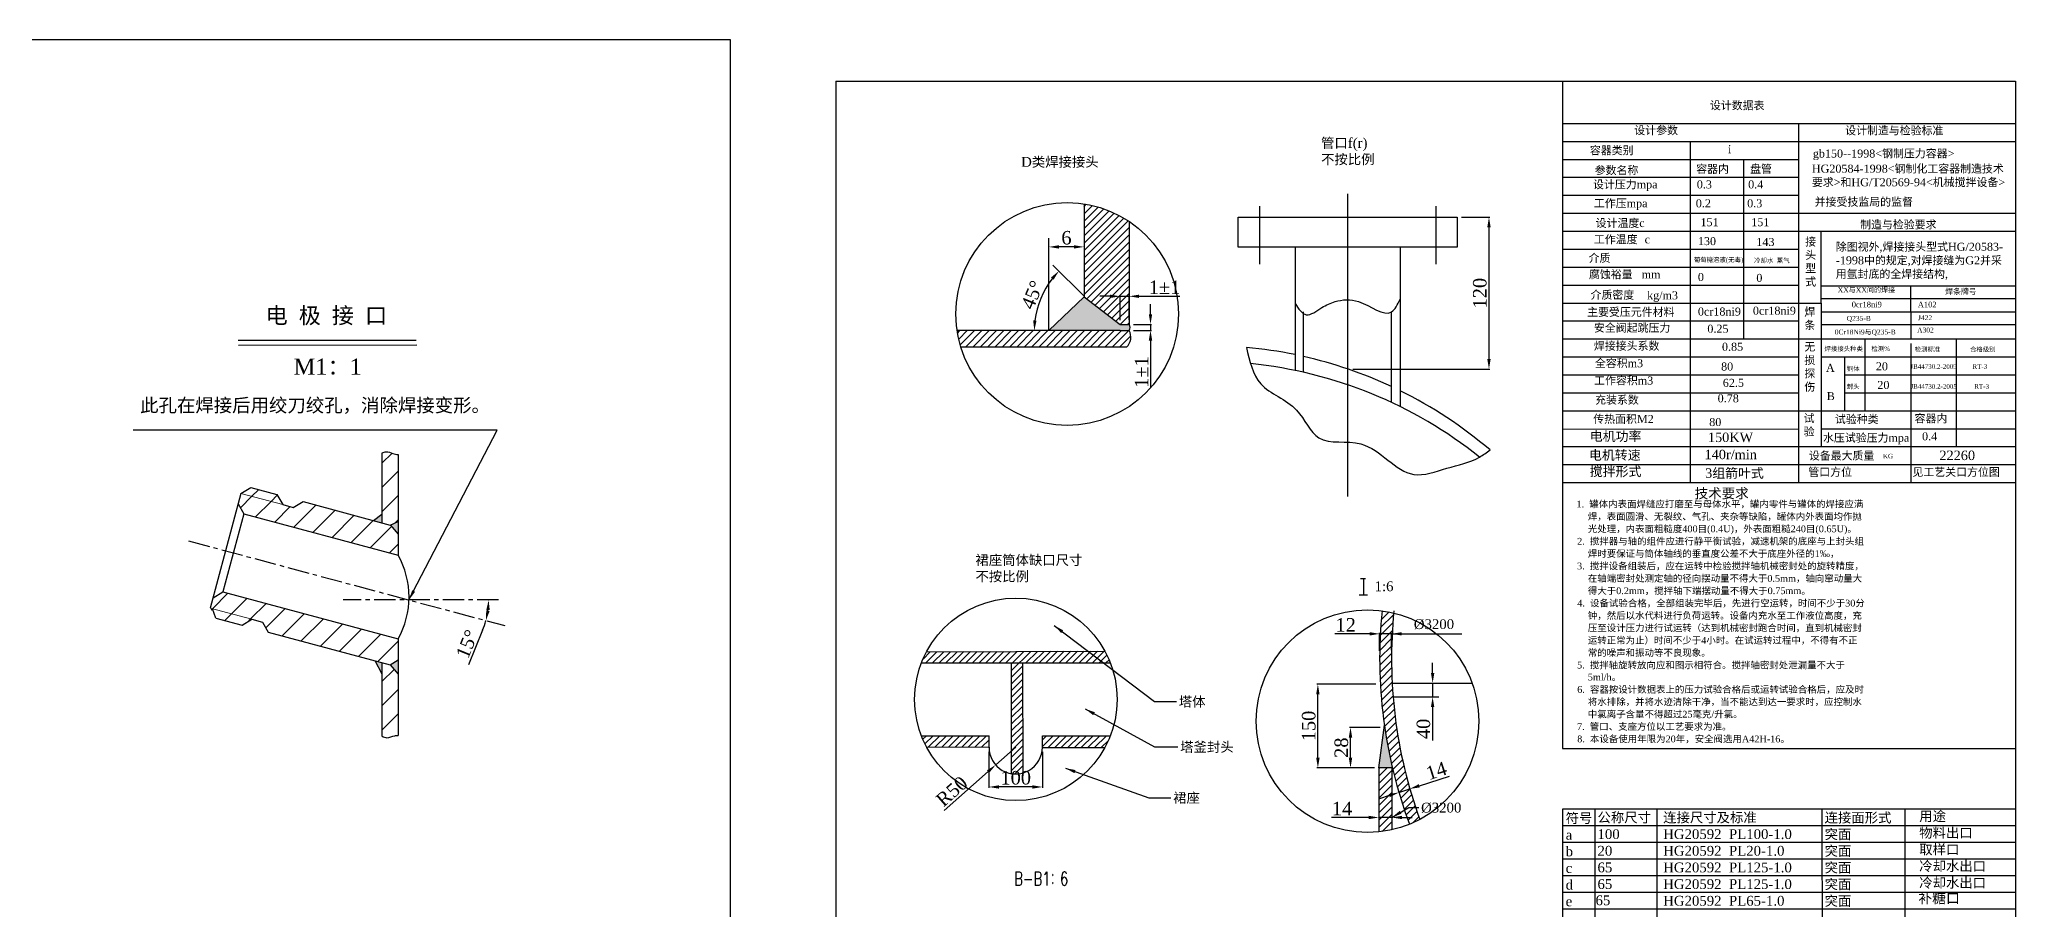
# Model space of a CAD drawing. Header units: millimetres. Extents: x 19308 to 58398, y -2448 to 16456.
# Drawn here: x 40183 to 57748, y 8724 to 16456 of the extents above; entities that cross this region are included whole.
import ezdxf

# ---------------------------------------------------------------- set-up
doc = ezdxf.new("R2010")
doc.units = ezdxf.units.MM
doc.header["$LTSCALE"] = 3
doc.linetypes.add('ACAD_ISO03W100', pattern=[30, 12, -18])
doc.linetypes.add('CENTERX2', pattern=[101.6, 63.5, -12.7, 12.7, -12.7])
doc.layers.add('文本', color=3, linetype='Continuous', lineweight=13)
doc.layers.add('点划线', color=1, linetype='CENTERX2')
doc.layers.add('虚线', color=7, linetype='ACAD_ISO03W100')
doc.styles.add('HZ', font='ROMANS.SHX', dxfattribs={"width": 0.7, "bigfont": 'hztxt.shx'})
doc.styles.get("Standard").update_dxf_attribs({"font": 'TIMES.TTF', "height": 120})
doc.dimstyles.new('ISO-25', dxfattribs={"dimtxt": 120, "dimasz": 90, "dimexe": 8, "dimexo": 40, "dimgap": 20, "dimtad": 1, "dimdsep": 46, "dimtxsty": 'Standard', "dimcen": 2.5, "dimclrd": 1, "dimclre": 1, "dimclrt": 1, "dimadec": 0, "dimazin": 0, "dimtfac": 1, "dimtmove": 0, "dimatfit": 3, "dimfxl": 0, "dimarcsym": 0})
pattern_1 = [(45, (-708336.66, -327865.48), (-107.763073, 107.763073), [])]

# ---------------------------------------------------------------- blocks, each defined once
blk = doc.blocks.new('*D113')
at = {"color": 1, "linetype": 'ByBlock', "lineweight": -2}
for p, q in [((48623, 10126), (48623, 9805)), ((49098, 10125), (49098, 9805)), ((49008, 9813), (48713, 9813))]:
    blk.add_line(p, q, dxfattribs=at)
at = {"color": 1, "linetype": 'ByBlock'}
for points in [[(48713, 9828), (48713, 9798), (48623, 9813)], [(49008, 9828), (49008, 9798), (49098, 9813)]]:
    blk.add_solid(points, dxfattribs=at)
at = {"layer": 'Defpoints', "color": 0, "linetype": 'ByBlock'}
for p in [(48623, 10166), (49098, 10165), (48623, 9813)]:
    blk.add_point(p, dxfattribs=at)
at = {"color": 1, "linetype": 'ByBlock', "insert": (48861, 9894), "char_height": 120, "attachment_point": 5}
blk.add_mtext('100', dxfattribs=at)
blk = doc.blocks.new('*D114')
at = {"color": 1, "linetype": 'ByBlock', "lineweight": -2}
for p, q in [((48861, 10166), (48683, 10009)), ((48224, 9605), (48615, 9950))]:
    blk.add_line(p, q, dxfattribs=at)
at = {"color": 1, "linetype": 'ByBlock'}
blk.add_solid([(48605, 9961), (48625, 9938), (48683, 10009)], dxfattribs=at)
at = {"layer": 'Defpoints', "color": 0, "linetype": 'ByBlock'}
for p in [(48861, 10166), (48683, 10009)]:
    blk.add_point(p, dxfattribs=at)
at = {"color": 1, "linetype": 'ByBlock', "insert": (48293, 9774), "char_height": 120, "attachment_point": 5, "rotation": 41.3727}
blk.add_mtext('R50', dxfattribs=at)
blk = doc.blocks.new('*D120')
at = {"color": 1, "linetype": 'ByBlock', "lineweight": -2}
for p, q in [((49699, 14174), (49609, 14174)), ((49789, 13963), (49789, 14182)), ((49789, 14174), (49868, 14174)), ((49868, 13964), (49868, 14182)), ((49958, 14174), (50320, 14174))]:
    blk.add_line(p, q, dxfattribs=at)
at = {"color": 1, "linetype": 'ByBlock'}
for points in [[(49699, 14189), (49699, 14159), (49789, 14174)], [(49958, 14189), (49958, 14159), (49868, 14174)]]:
    blk.add_solid(points, dxfattribs=at)
at = {"layer": 'Defpoints', "color": 0, "linetype": 'ByBlock'}
for p in [(49868, 14174), (49789, 13923), (49868, 13924)]:
    blk.add_point(p, dxfattribs=at)
at = {"color": 1, "linetype": 'ByBlock', "insert": (50184, 14254), "char_height": 120, "attachment_point": 5}
blk.add_mtext('1%%p1', dxfattribs=at)
blk = doc.blocks.new('*D121')
at = {"color": 1, "linetype": 'ByBlock', "lineweight": -2}
for p, q in [((50059, 14014), (50059, 14104)), ((49908, 13924), (50067, 13924)), ((50059, 13924), (50059, 13871)), ((49908, 13871), (50067, 13871)), ((50059, 13781), (50059, 13365))]:
    blk.add_line(p, q, dxfattribs=at)
at = {"color": 1, "linetype": 'ByBlock'}
for points in [[(50044, 14014), (50074, 14014), (50059, 13924)], [(50044, 13781), (50074, 13781), (50059, 13871)]]:
    blk.add_solid(points, dxfattribs=at)
at = {"layer": 'Defpoints', "color": 0, "linetype": 'ByBlock'}
for p in [(49868, 13924), (50059, 13924), (49868, 13871)]:
    blk.add_point(p, dxfattribs=at)
at = {"color": 1, "linetype": 'ByBlock', "insert": (49979, 13501), "char_height": 120, "attachment_point": 5, "rotation": 90}
blk.add_mtext('1%%p1', dxfattribs=at)
blk = doc.blocks.new('*D122')
at = {"color": 1, "linetype": 'ByBlock', "lineweight": -2}
for p, q in [((49156, 14577), (49156, 14605)), ((49378, 14613), (49246, 14613)), ((49468, 14623), (49468, 14621))]:
    blk.add_line(p, q, dxfattribs=at)
at = {"color": 1, "linetype": 'ByBlock'}
for points in [[(49246, 14628), (49246, 14598), (49156, 14613)], [(49378, 14628), (49378, 14598), (49468, 14613)]]:
    blk.add_solid(points, dxfattribs=at)
at = {"layer": 'Defpoints', "color": 0, "linetype": 'ByBlock'}
for p in [(49156, 14617), (49156, 14613), (49468, 14583)]:
    blk.add_point(p, dxfattribs=at)
at = {"color": 1, "linetype": 'ByBlock', "insert": (49312, 14694), "char_height": 120, "attachment_point": 5}
blk.add_mtext('6', dxfattribs=at)
blk = doc.blocks.new('*D123')
at = {"color": 1, "linetype": 'ByBlock', "lineweight": -2}
blk.add_arc((49774, 13869), 748, 141.8946, 173.1054, dxfattribs=at)
at = {"color": 1, "linetype": 'ByBlock'}
for points in [[(49174, 14341), (49197, 14321), (49245, 14399)], [(49046, 13958), (49016, 13960), (49026, 13869)]]:
    blk.add_solid(points, dxfattribs=at)
at = {"layer": 'Defpoints', "color": 0, "linetype": 'ByBlock'}
for p in [(49192, 14452), (49126, 14244), (49468, 14176), (48340, 13869), (49789, 13869)]:
    blk.add_point(p, dxfattribs=at)
at = {"color": 1, "linetype": 'ByBlock', "insert": (49008, 14187), "char_height": 120, "attachment_point": 5, "rotation": 67.5}
blk.add_mtext('45°', dxfattribs=at)
blk = doc.blocks.new('*D124')
at = {"color": 1, "linetype": 'ByBlock', "lineweight": -2}
for p, q in [((52824, 14878), (53076, 14878)), ((53068, 14788), (53068, 13616)), ((51858, 13526), (53076, 13526))]:
    blk.add_line(p, q, dxfattribs=at)
at = {"color": 1, "linetype": 'ByBlock'}
for points in [[(53053, 14788), (53083, 14788), (53068, 14878)], [(53053, 13616), (53083, 13616), (53068, 13526)]]:
    blk.add_solid(points, dxfattribs=at)
at = {"layer": 'Defpoints', "color": 0, "linetype": 'ByBlock'}
for p in [(52784, 14878), (51818, 13526), (53068, 13526)]:
    blk.add_point(p, dxfattribs=at)
at = {"color": 1, "linetype": 'ByBlock', "insert": (52987, 14202), "char_height": 120, "attachment_point": 5, "rotation": 90}
blk.add_mtext('120', dxfattribs=at)
blk = doc.blocks.new('*D125')
at = {"color": 1, "linetype": 'ByBlock', "lineweight": -2}
for p, q in [((52006, 11174), (51699, 11174)), ((52096, 11022), (52096, 11182)), ((52202, 11174), (52096, 11174)), ((52202, 11030), (52202, 11182)), ((52292, 11174), (52382, 11174))]:
    blk.add_line(p, q, dxfattribs=at)
at = {"color": 1, "linetype": 'ByBlock'}
for points in [[(52006, 11189), (52006, 11159), (52096, 11174)], [(52292, 11189), (52292, 11159), (52202, 11174)]]:
    blk.add_solid(points, dxfattribs=at)
at = {"layer": 'Defpoints', "color": 0, "linetype": 'ByBlock'}
for p in [(52096, 11174), (52096, 10982), (52202, 10990)]:
    blk.add_point(p, dxfattribs=at)
at = {"color": 1, "linetype": 'ByBlock', "insert": (51794, 11254), "char_height": 120, "attachment_point": 5}
blk.add_mtext('12', dxfattribs=at)
blk = doc.blocks.new('*D126')
at = {"color": 1, "linetype": 'ByBlock', "lineweight": -2}
for p, q in [((52567, 10825), (52567, 10915)), ((52412, 10735), (52575, 10735)), ((52567, 10735), (52567, 10613)), ((52402, 10613), (52575, 10613)), ((52567, 10523), (52567, 10225))]:
    blk.add_line(p, q, dxfattribs=at)
at = {"color": 1, "linetype": 'ByBlock'}
for points in [[(52552, 10825), (52582, 10825), (52567, 10735)], [(52552, 10523), (52582, 10523), (52567, 10613)]]:
    blk.add_solid(points, dxfattribs=at)
at = {"layer": 'Defpoints', "color": 0, "linetype": 'ByBlock'}
for p in [(52372, 10735), (52362, 10613), (52567, 10613)]:
    blk.add_point(p, dxfattribs=at)
at = {"color": 1, "linetype": 'ByBlock', "insert": (52486, 10329), "char_height": 120, "attachment_point": 5, "rotation": 90}
blk.add_mtext('40', dxfattribs=at)
blk = doc.blocks.new('*D127')
at = {"color": 1, "linetype": 'ByBlock', "lineweight": -2}
for p, q in [((52062, 10727), (51539, 10727)), ((51547, 10072), (51547, 10637)), ((52049, 9982), (51539, 9982))]:
    blk.add_line(p, q, dxfattribs=at)
at = {"color": 1, "linetype": 'ByBlock'}
for points in [[(51532, 10637), (51562, 10637), (51547, 10727)], [(51532, 10072), (51562, 10072), (51547, 9982)]]:
    blk.add_solid(points, dxfattribs=at)
at = {"layer": 'Defpoints', "color": 0, "linetype": 'ByBlock'}
for p in [(51547, 10727), (52102, 10727), (52089, 9982)]:
    blk.add_point(p, dxfattribs=at)
at = {"color": 1, "linetype": 'ByBlock', "insert": (51466, 10355), "char_height": 120, "attachment_point": 5, "rotation": 90}
blk.add_mtext('150', dxfattribs=at)
blk = doc.blocks.new('*D128')
at = {"color": 1, "linetype": 'ByBlock', "lineweight": -2}
for p, q in [((52101, 10342), (51829, 10342)), ((51837, 10072), (51837, 10252)), ((52049, 9982), (51829, 9982))]:
    blk.add_line(p, q, dxfattribs=at)
at = {"color": 1, "linetype": 'ByBlock'}
for points in [[(51822, 10252), (51852, 10252), (51837, 10342)], [(51822, 10072), (51852, 10072), (51837, 9982)]]:
    blk.add_solid(points, dxfattribs=at)
at = {"layer": 'Defpoints', "color": 0, "linetype": 'ByBlock'}
for p in [(51837, 10342), (52141, 10342), (52089, 9982)]:
    blk.add_point(p, dxfattribs=at)
at = {"color": 1, "linetype": 'ByBlock', "insert": (51756, 10162), "char_height": 120, "attachment_point": 5, "rotation": 90}
blk.add_mtext('28', dxfattribs=at)
blk = doc.blocks.new('*D129')
at = {"color": 1, "linetype": 'ByBlock', "lineweight": -2}
for p, q in [((51999, 9542), (51667, 9542)), ((52204, 9542), (52089, 9542)), ((52089, 9533), (52089, 9534)), ((52204, 9551), (52204, 9534)), ((52294, 9542), (52384, 9542))]:
    blk.add_line(p, q, dxfattribs=at)
at = {"color": 1, "linetype": 'ByBlock'}
for points in [[(51999, 9557), (51999, 9527), (52089, 9542)], [(52294, 9557), (52294, 9527), (52204, 9542)]]:
    blk.add_solid(points, dxfattribs=at)
at = {"layer": 'Defpoints', "color": 0, "linetype": 'ByBlock'}
for p in [(52089, 9573), (52204, 9591), (52204, 9542)]:
    blk.add_point(p, dxfattribs=at)
at = {"color": 1, "linetype": 'ByBlock', "insert": (51762, 9622), "char_height": 120, "attachment_point": 5}
blk.add_mtext('14', dxfattribs=at)
blk = doc.blocks.new('*D130')
at = {"color": 1, "linetype": 'ByBlock', "lineweight": -2}
for p, q in [((52449, 9824), (52716, 9910)), ((52181, 9737), (52096, 9709)), ((52266, 9768), (52264, 9772)), ((52267, 9764), (52363, 9796)), ((52362, 9799), (52361, 9803))]:
    blk.add_line(p, q, dxfattribs=at)
at = {"color": 1, "linetype": 'ByBlock'}
for points in [[(52444, 9838), (52454, 9809), (52363, 9796)], [(52177, 9751), (52186, 9722), (52267, 9764)]]:
    blk.add_solid(points, dxfattribs=at)
at = {"layer": 'Defpoints', "color": 0, "linetype": 'ByBlock'}
for p in [(52278, 9730), (52363, 9796), (52375, 9761)]:
    blk.add_point(p, dxfattribs=at)
at = {"color": 1, "linetype": 'ByBlock', "insert": (52600, 9957), "char_height": 120, "attachment_point": 5, "rotation": 17.9717}
blk.add_mtext('14', dxfattribs=at)
blk = doc.blocks.new('*D925')
at = {"color": 1, "lineweight": -2}
blk.add_line((44122, 11207), (43996, 10898), dxfattribs=at)
for start, end in [(337.7082, 344.9954), (352.2825, 352.7129)]:
    blk.add_arc((43467, 11475), 708, start, end, dxfattribs=at)
at = {"color": 1}
for points in [[(44155, 11387), (44185, 11385), (44175, 11475)], [(44184, 11377), (44154, 11383), (44151, 11292)]]:
    blk.add_solid(points, dxfattribs=at)
at = {"layer": 'Defpoints', "color": 0}
for p in [(41508, 12000), (42883, 11475), (44263, 11475), (44173, 11414), (44320, 11247)]:
    blk.add_point(p, dxfattribs=at)
at = {"color": 1, "insert": (43984, 11083), "char_height": 120, "attachment_point": 5, "rotation": 67.7082}
blk.add_mtext('15°', dxfattribs=at)

msp = doc.modelspace()

# ---------------------------------------------------------------- hatches: boundary and pattern name
at = {"linetype": 'ByBlock'}
h = msp.add_hatch(dxfattribs=at)
h.set_pattern_fill('ANSI31', color=0, scale=14.52, style=0)
h.set_pattern_definition([(45, (32332.212, 1161.29), (-32.59833, 32.59833), [])])
h.paths.add_polyline_path([(49468.11862, 14170.66344), (49788.52911, 13923.49855), (49868.23614, 13924.13197), (49868.23614, 14839.88142, 0.1097100803), (49468.11862, 14995.19533)])
h.paths.add_polyline_path([(48339.72388, 13869.4628, 0.038116941), (48373.42676, 13722.5841), (49845.65844, 13722.5841, 0.3528714873), (49868.23614, 13870.67521), (49788.52911, 13869.4628)])
for points in [[(49788.52911, 13869.4628), (49868.23614, 13870.67521, 0.3413660171), (49868.23614, 13924.13197), (49788.52911, 13923.49855), (49468.11862, 14170.66344), (49156.38834, 13869.4628)], [(52209.72168, 9982.95177, -0.0229238402), (52137.8935, 10362.18586), (52088.55624, 9982.37207)]]:
    msp.add_hatch(color=0, dxfattribs=at).paths.add_polyline_path(points)
h = msp.add_hatch()
h.set_pattern_fill('ANSI31', color=256, scale=48, style=0)
h.set_pattern_definition(pattern_1)
edge = h.paths.add_edge_path()
edge.add_line((43371.26492, 10814.55955), (43299.06632, 10899.52198))
edge.add_line((43299.06632, 10899.52198), (43227.26492, 10918.76111))
edge.add_line((43227.26492, 10918.76111), (43227.26492, 10266.37852))
edge.add_spline(control_points=[(43227.26492, 10266.37852), (43241.4386, 10257.05457), (43276.61382, 10241.47398), (43327.46892, 10269.15355), (43361.12151, 10270.14053), (43371.26492, 10269.25593)], knot_values=[12.1443104509, 12.1443104509, 12.1443104509, 12.1443104509, 14.2338675298, 17.2132730382, 18.5048377399, 18.5048377399, 18.5048377399, 18.5048377399], degree=3, periodic=0)
edge.add_line((43371.26492, 10269.25593), (43371.26492, 10814.55955))
h.paths.add_polyline_path([(41813.53379, 11546.03551), (41725.35216, 11495.12382), (41700.50553, 11402.39494), (42071.42105, 11303.00843), (42164.14993, 11278.1618), (42215.06161, 11189.98017), (43299.37746, 10899.43861), (43371.26492, 10943.51956), (43371.26492, 11128.64271)])
edge = h.paths.add_edge_path()
edge.add_spline(control_points=[(43371.26492, 12767.48959), (43355.30466, 12769.57631), (43319.1935, 12776.83479), (43270.69488, 12798.48991), (43239.52684, 12786.11243), (43227.26492, 12780.91769)], knot_values=[6.4465042438, 6.4465042438, 6.4465042438, 6.4465042438, 8.4539798182, 11.0014930349, 12.6247524712, 12.6247524712, 12.6247524712, 12.6247524712], degree=3, periodic=0)
edge.add_line((43227.26492, 12780.91769), (43227.26492, 12161.09253))
edge.add_line((43227.26492, 12161.09253), (43301.22052, 12141.27618))
edge.add_line((43301.22052, 12141.27618), (43371.26492, 12173.88343))
edge.add_line((43371.26492, 12173.88343), (43371.26492, 12767.48959))
h.paths.add_polyline_path([(42525.64447, 12349.09116), (42437.46284, 12298.17947), (42344.73396, 12323.0261), (41973.81844, 12422.41261), (41948.97181, 12329.68373), (41999.8835, 12241.5021), (43371.26492, 11874.04156), (43371.26492, 12059.75418), (43301.22052, 12141.27618)])
h = msp.add_hatch()
h.set_pattern_fill('ANSI31', color=256, scale=48, style=0)
h.set_pattern_definition(pattern_1)
h.paths.add_polyline_path([(42293.82227, 12411.20773), (42062.00007, 12473.3243), (41973.81844, 12422.41261), (42344.73396, 12323.0261)])
h.paths.add_polyline_path([(41700.50553, 11402.39494), (41751.41722, 11314.21331), (41983.23942, 11252.09674), (42071.42105, 11303.00843)])
h = msp.add_hatch(color=256)
h.paths.add_polyline_path([(43371.26492, 12173.88343), (43301.22052, 12141.27618), (43371.26492, 12059.75418)])
h.paths.add_polyline_path([(43227.26492, 12236.89052), (43152.23589, 12181.19649), (43227.26492, 12161.09253)])
h.paths.add_polyline_path([(43227.26492, 10918.76111), (43163.15897, 10935.93825), (43227.26492, 10817.92812)])
h.paths.add_polyline_path([(43371.26492, 10943.51956), (43299.21948, 10899.34174), (43371.26492, 10814.55955)])
h = msp.add_hatch(dxfattribs=at)
h.set_pattern_fill('ANSI31', color=0, scale=14.52, style=0)
h.set_pattern_definition([(45, (31655.23, 950.22), (-32.59833, 32.59833), [])])
h.paths.add_polyline_path([(52221.25745, 11360.06688, 0.0267324769), (52117.28894, 11379.4788, 0.115083358), (52362.13102, 9481.83453, 0.0252125659), (52452.46602, 9524.16149, -0.111199539)])
h.paths.add_polyline_path([(52204.42835, 9982.92645), (52088.55624, 9982.37207), (52088.55624, 9413.48302, 0.029676837), (52204.42835, 9432.32993)])
h = msp.add_hatch(dxfattribs=at)
h.set_pattern_fill('ANSI31', color=0, scale=13.2, style=0)
h.set_pattern_definition([(45, (33178.834, 1189.13), (-29.634845, 29.634845), [])])
h.paths.add_polyline_path([(49701.85316, 10914.97804, 0.0322903413), (49653.21939, 11020.40345), (48067.86523, 11014.39191, 0.0303928092), (48022.46066, 10914.97709)])
h.paths.add_polyline_path([(48921.2694, 10914.9776), (48821.21696, 10914.97754), (48821.21752, 9931.88242, 0.1109126241), (48924.97583, 9937.52154)])
h.paths.add_polyline_path([(49653.21939, 10162.69319, 0.0322903413), (49701.85316, 10268.1186), (49097.64274, 10268.11894), (49097.64274, 10164.79989)])
h.paths.add_polyline_path([(48623.44188, 10166.59802), (48623.44188, 10268.11921), (48022.46066, 10268.11955, 0.0303928092), (48067.86523, 10168.70473)])

# ---------------------------------------------------------------- linework, layer by layer
at = {"color": 0, "linetype": 'ByBlock'}
for p, q in [((19308.48912, 16456.2062), (46323.54334, 16456.2062)), ((46323.54334, 16456.2062), (46323.54334, -2448.16304)), ((47261.39519, 16086.41842), (47261.39519, -989.10158)), ((49468.11862, 14995.19533), (49468.11862, 14170.66344)), ((51026.74492, 14976.38136), (51026.74492, 14459.92286)), ((51810.71625, 15083.63524), (51810.71625, 12395.86387)), ((52594.68759, 14976.38136), (52594.68759, 14459.92286)), ((49868.23614, 14839.88142), (49868.23614, 13924.13197)), ((50837.60999, 14878.09978), (52783.82251, 14878.09978)), ((50837.60999, 14609.32266), (50837.60999, 14878.09978)), ((52783.82251, 14878.09978), (52783.82251, 14609.32266)), ((49156.38834, 13869.4628), (49156.38834, 14692.01671)), ((52783.82251, 14609.32266), (50837.60999, 14609.32266)), ((51343.94175, 14609.32266), (51343.94175, 13514.97621)), ((52277.49076, 14609.32266), (52277.49076, 13194.29619)), ((49468.11862, 14175.61674), (49192.10228, 14451.63308)), ((56022.21684, 14268.35863), (57748.41095, 14268.35863)), ((49468.11862, 14170.66344), (49156.38834, 13869.4628)), ((49468.11862, 14170.66344), (49788.52911, 13923.49855)), ((56022.21684, 14154.85889), (57748.41095, 14154.85889)), ((49788.52911, 13923.49855), (49868.23614, 13924.13197)), ((51419.77276, 13498.56589), (51419.77276, 14035.32548)), ((52201.65975, 13230.72047), (52201.65975, 14035.32548)), ((56022.21684, 14035.95441), (57748.41095, 14035.95441)), ((56022.21684, 13922.45473), (57748.41095, 13922.45473)), ((49788.52911, 13869.4628), (48339.72388, 13869.4628)), ((49845.65844, 13722.5841), (48373.42676, 13722.5841)), ((49788.52911, 13869.4628), (49868.23614, 13870.67521)), ((53721.95227, 12997.00948), (55819.15588, 12993.18131)), ((51927.13537, 11665.02093), (51970.19661, 11665.02093)), ((51951.05833, 11665.02093), (51951.05833, 11521.59638)), ((51912.78169, 11521.59638), (51989.33496, 11521.59638)), ((41751.41722, 11314.21331), (41719.07439, 11397.41943)), ((52207.55995, 10734.9217), (52918.41729, 10735.5103)), ((52215.75206, 10612.72049), (52623.59724, 10612.72049)), ((52088.55624, 9982.37207), (52137.8935, 10362.18586)), ((52209.72168, 9982.95177), (52088.55624, 9982.37207)), ((52088.55624, 9982.37207), (52088.55624, 9413.48302)), ((52204.42835, 9982.37207), (52204.42835, 9432.32993)), ((54009.7807, 9614.81342), (54009.7807, 6800.83742)), ((54561.25535, 9614.81342), (54561.25535, 6800.83742)), ((56026.71518, 9614.81342), (56036.75576, 6800.83742)), ((56766.06787, 9614.81342), (56766.06787, 6800.83742))]:
    msp.add_line(p, q, dxfattribs=at)
for p, q in [((41948.65444, 13784.39829), (43532.01528, 13784.7666)), ((41951.84442, 13739.47361), (43536.1873, 13742.667)), ((43227.26492, 12780.91769), (43227.26492, 12161.09253)), ((43371.26492, 12767.48959), (43371.26492, 11874.04156)), ((41973.81844, 12422.41261), (42062.00007, 12473.3243)), ((42062.00007, 12473.3243), (42293.82227, 12411.20773)), ((41973.81844, 12422.41261), (41700.50553, 11402.39494)), ((41948.97181, 12329.68373), (41999.8835, 12241.5021)), ((42293.82227, 12411.20773), (42344.73396, 12323.0261)), ((42344.73396, 12323.0261), (42437.46284, 12298.17947)), ((42437.46284, 12298.17947), (42525.64447, 12349.09116)), ((42525.64447, 12349.09116), (43301.22052, 12141.27618)), ((41999.8835, 12241.5021), (41813.53379, 11546.03551)), ((41999.8835, 12241.5021), (43371.26492, 11874.04156)), ((43152.23589, 12181.19649), (43227.26492, 12236.89052)), ((43300.5968, 12142.00211), (43371.26492, 12059.75418)), ((43301.22052, 12141.27618), (43371.26492, 12173.88343)), ((41725.35216, 11495.12382), (41813.53379, 11546.03551)), ((41813.53379, 11546.03551), (43371.26492, 11128.64271)), ((41751.41722, 11314.21331), (41983.23942, 11252.09674)), ((41983.23942, 11252.09674), (42071.42105, 11303.00843)), ((42071.42105, 11303.00843), (42164.14993, 11278.1618)), ((42164.14993, 11278.1618), (42215.06161, 11189.98017)), ((42215.06161, 11189.98017), (43299.37746, 10899.43861)), ((43371.26492, 11128.64271), (43371.26492, 10269.25593)), ((43163.15897, 10935.93825), (43227.26492, 10817.92812)), ((43227.26492, 10918.76111), (43227.26492, 10266.37852)), ((43299.21948, 10899.34174), (43371.26492, 10943.51956)), ((43299.21948, 10899.34174), (43371.26492, 10814.55955))]:
    msp.add_line(p, q)
at = {"linetype": 'ByBlock'}
msp.add_lwpolyline([(47261.39519, 16086.41842), (57748.41095, 16086.41842), (57748.41095, -989.10158), (47261.39519, -989.10158)], dxfattribs=at)
at = {"color": 0, "linetype": 'ByBlock'}
for centre, radius, start, end in [((49833.64907, 13897.40359), 43.71123, 322.303678256, 37.696321744), ((49765.09299, 13810.63359), 119.34616, 312.458573333, 30.204509915), ((50562.68197, 9861.97338), 3873.17269, 78.362995108, 84.817000444), ((50562.68197, 9721.4159), 3873.17269, 51.313200455, 84.285957529), ((50562.68197, 9861.97338), 3873.17269, 64.965648816, 77.21524244), ((50562.68197, 9861.97338), 3873.17269, 49.519485148, 63.721159865), ((56307.43871, 10955.49221), 4211.546, 174.222106445, 200.481746769), ((56413.32603, 10955.49221), 4211.546, 174.222106445, 199.868267989)]:
    msp.add_arc(centre, radius, start, end, dxfattribs=at)
msp.add_arc((42699.24834, 11501.34213), 768.44723, 330.987312676, 29.012687324)
for points in [[(51343.94175, 14110.53015), (51443.92798, 14010.54392), (51581.52429, 14073.0214), (51699.50177, 14126.60533), (51908.6436, 14126.60533), (52201.65975, 14035.32548), (52277.49076, 14148.03891)], [(50912.5731, 13719.30961), (51039.08751, 13396.67611), (51357.93401, 13162.23772), (51556.46107, 12915.77688), (51929.45133, 12861.67574), (52398.69718, 12591.16998), (52693.47974, 12645.27112), (52983.65827, 12744.71549), (53077.10467, 12808.01227)]]:
    msp.add_spline(points, degree=3, dxfattribs=at)
for points, knots in [([(43227.26492, 12780.91769), (43239.52684, 12786.11243), (43270.69488, 12798.48991), (43319.1935, 12776.83479), (43355.30466, 12769.57631), (43371.26492, 12767.48959)], [6.4465042438, 6.4465042438, 6.4465042438, 6.4465042438, 8.06976368, 10.6172768967, 12.6247524712, 12.6247524712, 12.6247524712, 12.6247524712]), ([(43227.26492, 10266.37852), (43241.4386, 10257.05457), (43276.61382, 10241.47398), (43327.46892, 10269.15355), (43361.12151, 10270.14053), (43371.26492, 10269.25593)], [12.1443104509, 12.1443104509, 12.1443104509, 12.1443104509, 14.2338675298, 17.2132730382, 18.5048377399, 18.5048377399, 18.5048377399, 18.5048377399])]:
    msp.add_open_spline(points, degree=3, knots=knots)
at = {"layer": '文本'}
for p, q in [((41973.81844, 12422.41261), (42344.73396, 12323.0261)), ((41700.50553, 11402.39494), (42071.42105, 11303.00843))]:
    msp.add_line(p, q, dxfattribs=at)
at = {"layer": '点划线', "color": 0, "linetype": 'ByBlock'}
for p, q in [((53721.95227, 12518.64858), (53721.95227, 10156.37976)), ((48022.46066, 10914.97709), (49701.85316, 10914.97804)), ((48067.86523, 11014.39191), (49653.21939, 11020.40345)), ((48821.21696, 10914.97754), (48821.21752, 9931.88242)), ((48921.2694, 10914.9776), (48924.97583, 9937.52154)), ((48022.46066, 10268.11955), (48623.44188, 10268.11921)), ((48623.44188, 10165.69896), (48623.44188, 10268.11921)), ((49097.64274, 10268.11894), (49701.85316, 10268.1186)), ((49097.64274, 10165.69896), (49097.64274, 10268.11894)), ((48067.86523, 10168.70473), (48623.44358, 10166.59802)), ((49097.64103, 10164.7999), (49653.21939, 10162.69319)), ((53721.95227, 10156.37976), (57748.41095, 10156.37976)), ((53721.95227, 9614.81342), (53721.95227, 6800.83742))]:
    msp.add_line(p, q, dxfattribs=at)
at = {"layer": '点划线'}
for p, q in [((41508.40954, 12000.49273), (44319.90442, 11246.91098)), ((44262.61194, 11475.45055), (42882.54512, 11475.45055))]:
    msp.add_line(p, q, dxfattribs=at)
at = {"layer": '点划线', "color": 0, "linetype": 'ByBlock'}
for centre, radius in [((49318.5183, 14016.75154), 989.81437), ((48862.15709, 10591.54832), 899.83125), ((51987.86427, 10398.16246), 989.81437)]:
    msp.add_circle(centre, radius, dxfattribs=at)
msp.add_arc((48860.54231, 10165.69896), 237.10043, 179.782739904, 0, dxfattribs=at)
at = {"layer": '虚线', "color": 0, "linetype": 'ByBlock'}
for p, q in [((53721.95227, 16086.41842), (53721.95227, 12518.64858)), ((53721.95227, 15710.14458), (55819.15588, 15710.14458)), ((55819.15588, 15710.14458), (55819.15588, 12518.64858)), ((55819.15588, 15710.14458), (57748.41095, 15710.14458)), ((53721.95227, 15550.56978), (55819.15588, 15550.56978)), ((54856.45729, 15550.56978), (54856.45729, 12518.64858)), ((55819.15588, 15550.56978), (57748.41095, 15550.56978)), ((53721.95227, 15390.99498), (55819.15588, 15390.99498)), ((55330.1661, 15390.99498), (55330.1661, 13954.82178)), ((53721.95227, 15231.42018), (55819.15588, 15231.42018)), ((53721.95227, 15071.84538), (55819.15588, 15071.84538)), ((53721.95227, 14912.27058), (57748.41095, 14912.27058)), ((53721.95227, 14752.69578), (57748.41095, 14752.69578)), ((53721.95227, 14593.12098), (55819.15588, 14593.12098)), ((56022.21684, 14114.39658), (56022.21684, 14752.69578)), ((53721.95227, 14433.54618), (55819.15588, 14433.54618)), ((53721.95227, 14273.97138), (55819.15588, 14273.97138)), ((56816.32533, 14268.35863), (56818.42598, 13795.24698)), ((53721.95227, 14114.39658), (56022.21684, 14114.39658)), ((56022.21684, 14114.39658), (56022.21684, 13795.24698)), ((53721.95227, 13954.82178), (55819.15588, 13954.82178)), ((55330.1661, 13954.82178), (55330.1661, 13795.24698)), ((53721.95227, 13795.24698), (57748.41095, 13795.24698)), ((56022.21684, 13795.24698), (56022.21684, 12837.79818)), ((56407.98044, 13795.24698), (56407.98044, 13156.94778)), ((56818.42598, 13754.06466), (56818.42598, 12678.22338)), ((57222.25159, 13795.24698), (57222.25159, 12837.79818)), ((53721.95227, 13635.67218), (55819.15588, 13635.67218)), ((56022.21684, 13635.67218), (57748.41095, 13635.67218)), ((56229.23792, 13635.67218), (56229.23792, 13156.94778)), ((53721.95227, 13476.09738), (55819.15588, 13476.09738)), ((56229.23792, 13476.09738), (57748.41095, 13476.09738)), ((53721.95227, 13316.52258), (55819.15588, 13316.52258)), ((56229.23792, 13316.52258), (57748.41095, 13316.52258)), ((53721.95227, 13156.94778), (57748.41095, 13156.94778)), ((53721.95227, 12837.79818), (57748.41095, 12837.79818)), ((56022.21684, 12997.37298), (57748.41095, 12997.37298)), ((53721.95227, 12678.22338), (57748.41095, 12678.22338)), ((56818.42598, 12678.22338), (56818.42598, 12518.64858)), ((53721.95227, 12518.64858), (57748.41095, 12518.64858)), ((57748.41095, 9614.81342), (53721.95227, 9614.81342)), ((57748.41095, 9466.70942), (53721.95227, 9466.70942)), ((57748.41095, 9318.60542), (53721.95227, 9318.60542)), ((57748.41095, 9170.50142), (53721.95227, 9170.50142)), ((57748.41095, 9022.39742), (53721.95227, 9022.39742)), ((57748.41095, 8874.29342), (53721.95227, 8874.29342)), ((57748.41095, 8726.18942), (53721.95227, 8726.18942))]:
    msp.add_line(p, q, dxfattribs=at)

# ---------------------------------------------------------------- texts
at = {"color": 0, "linetype": 'ByBlock'}
for s, height, p in [('0Cr18Ni9与Q235-B', 43.56, (56141.74657, 13834.89662)), ('Q235-B', 43.56, (56248.00865, 13956.27384)), ('A302', 43.56, (56874.19575, 13851.94577)), ('J422', 43.56, (56881.78596, 13961.94679)), ('电机功率            ', 84, (53964.45422, 12888.34413)), ('150KW', 84, (55014.07653, 12878.66537)), ('搅拌形式', 84, (53964.58224, 12575.52866)), ('电机转速', 84, (53957.0625, 12721.26917)), ('3组箭叶式', 84, (54989.50132, 12560.9179)), ('140r/min', 84, (54984.50964, 12726.36225)), ('22260', 84, (57072.00853, 12718.48818)), ('1:6', 87.12, (52051.06146, 11553.20727)), ('符号', 87.12, (53749.55987, 9492.61547)), ('公称尺寸', 87.12, (54032.74805, 9498.39032)), ('连接尺寸及标准', 87.12, (54616.46252, 9498.39032)), ('连接面形式', 87.12, (56051.51657, 9496.92889)), ('用途', 87.12, (56892.85538, 9509.76365)), ('a', 87.12, (53749.55987, 9344.69362)), ('100', 87.12, (54032.74805, 9350.46848)), ('HG20592  PL100-1.0', 87.12, (54616.46252, 9350.46848)), ('突面', 87.12, (56051.51657, 9349.00704)), ('物料出口', 87.12, (56892.85538, 9361.8418)), ('取样口', 87.12, (56892.85538, 9213.91996)), ('b', 87.12, (53749.55987, 9196.77178)), ('65', 87.12, (54032.74805, 9054.62479)), ('20', 87.12, (54032.74805, 9202.54663)), ('HG20592  PL20-1.0', 87.12, (54616.46252, 9202.36448)), ('HG20592  PL125-1.0', 87.12, (54616.46252, 9054.26048)), ('突面', 87.12, (56051.51657, 9200.90304)), ('突面', 87.12, (56051.51657, 9052.79904)), ('冷却水出口', 87.12, (56892.85538, 9065.99811)), ('d', 87.12, (53749.55987, 8900.92809)), ('c', 87.12, (53749.55987, 9048.84993)), ('65', 87.12, (54032.74805, 8906.52079)), ('HG20592  PL125-1.0', 87.12, (54616.46252, 8906.15648)), ('突面', 87.12, (56051.51657, 8904.69504)), ('冷却水出口', 87.12, (56892.85538, 8918.07627)), ('e', 87.12, (53749.55987, 8753.00624)), ('65', 87.12, (54015.40993, 8762.3328)), ('HG20592  PL65-1.0', 87.12, (54616.46252, 8758.05248)), ('突面', 87.12, (56051.51657, 8756.59104)), ('补糖口', 90, (56885.3223, 8779.19714))]:
    msp.add_text(s, height=height, dxfattribs=at).set_placement(p)
at = {"linetype": 'ByBlock'}
for s, height, p in [('                                 技术要求', 88, (53799.89351, 12378.76339)), ('1.  罐体内表面焊缝应打磨至与母体水平，罐内零件与罐体的焊接应满', 60, (53846.39928, 12297.64057)), ('    光处理，内表面粗糙度400目(0.4U)，外表面粗糙240目(0.65U)。', 60, (53856.06595, 12077.30724)), ('    焊，表面圆滑、无裂纹、气孔、夹杂等缺陷，罐体内外表面均作抛', 60, (53856.06595, 12187.30724)), ('2.  搅拌器与轴的组件应进行静平衡试验，减速机架的底座与上封头组', 60, (53851.73262, 11966.9739)), ('3.  搅拌设备组装后，应在运转中检验搅拌轴机械密封处的旋转精度，', 60, (53851.06595, 11746.9739)), ('    焊时要保证与筒体轴线的垂直度公差不大于底座外径的1‰，', 60, (53856.06595, 11856.9739)), ('    得大于0.2mm，搅拌轴下端摆动量不得大于0.75mm。', 60, (53856.06595, 11526.9739)), ('    在轴端密封处测定轴的径向摆动量不得大于0.5mm，轴向窜动量大', 60, (53856.06595, 11636.9739)), ('4.  设备试验合格，全部组装完毕后，先进行空运转，时间不少于30分', 60, (53853.06595, 11416.9739)), ('    压至设计压力进行试运转（达到机械密封跑合时间，直到机械密封', 60, (53856.06595, 11196.64057)), ('    钟，然后以水代料进行负荷运转。设备内充水至工作液位高度，充', 60, (53856.06595, 11306.64057)), ('    运转正常为止）时间不少于4小时。在试运转过程中，不得有不正', 60, (53856.06595, 11086.64057)), ('5.  搅拌轴旋转放向应和图示相符合。搅拌轴密封处泄漏量不大于', 60, (53851.06595, 10866.30724)), ('    常的噪声和振动等不良现象。', 60, (53856.06595, 10976.30724)), ('6.  容器按设计数据表上的压力试验合格后或运转试验合格后，应及时', 60, (53852.06595, 10649.9739)), ('    5ml/h。', 60, (53856.06595, 10759.9739)), ('    将水排除，并将水迹清除干净，当不能达到达一要求时，应控制水', 60, (53856.06595, 10540.30724)), ('7.  管口、支座方位以工艺要求为准。', 60, (53850.73262, 10319.9739)), ('    中氯离子含量不得超过25毫克/升氯。', 60, (53856.06595, 10429.9739)), ('8.  本设备使用年限为20年，安全阀选用A42H-16。', 60, (53852.39928, 10209.9739))]:
    msp.add_text(s, height=height, dxfattribs=at).set_placement(p)
at = {"style": 'HZ', "width": 0.7}
msp.add_text('B-B1：6', height=122.184188, dxfattribs=at).set_placement((48846.46802, 8936.99178))
at = {"color": 0, "linetype": 'ByBlock', "char_height": 87.12, "attachment_point": 1}
for s, insert, width in [('{\\fSimSun|b0|i0|c134|p54;管口}f(r)\\P{\\fSimSun|b0|i0|c134|p54;不按比例}', (51575.27184, 15580.51737), 5479.5787723), ('D{\\fSimSun|b0|i0|c134|p54;类焊接接头}', (48908.90968, 15412.33692), 4806.7002866), ('{\\fSimSun|b0|i0|c134|p54;裙座筒体缺口尺寸\\P不按比例}', (48502.85895, 11873.31409), 2872.5279236)]:
    msp.add_mtext(s, dxfattribs=dict(at, insert=insert, width=width))
at = {"attachment_point": 1}
for s, insert, char_height, width in [(' {\\fSimSun|b0|i0|c134|p54;电 极 接 口}', (42138.6092, 14076.35153), 144, 2221.1516499), ('M1{\\fSimSun|b0|i0|c134|p2;：}1', (42440.93769, 13621.12995), 144, 3203.0392291), ('{\\fSimSun|b0|i0|c134|p54;此孔在焊接后用绞刀绞孔，消除焊接变形。}', (41076.99711, 13265.60347), 120, 3712.5569647)]:
    msp.add_mtext(s, dxfattribs=dict(at, insert=insert, char_height=char_height, width=width))
at = {"color": 1, "linetype": 'ByBlock', "char_height": 87.12, "attachment_point": 1}
for s, insert in [('%%c3200', (52399.77072, 11303.74973)), ('{\\fSimSun|b0|i0|c134|p54;塔体}', (50310.54233, 10614.75597)), ('{\\fSimSun|b0|i0|c134|p54;塔釜封头}', (50323.02254, 10212.38569)), ('{\\fSimSun|b0|i0|c134|p54;裙座}', (50260.26862, 9760.0267)), ('%%c3200', (52464.38373, 9673.13313))]:
    msp.add_mtext(s, dxfattribs=dict(at, insert=insert))
at = {"layer": '虚线', "color": 0, "linetype": 'ByBlock'}
for s, height, p in [('设计数据表', 71.148, (55032.18799, 15835.35594)), ('设计参数', 71.148, (54359.82698, 15613.95678)), ('设计制造与检验标准', 71.148, (56234.24171, 15612.30609)), ('容器类别', 71.148, (53964.97751, 15435.46682)), ('i', 71.148, (55192.63773, 15445.99871)), ('gb150--1998<钢制压力容器>', 71.148, (55947.0208, 15407.45306)), ('参数名称', 71.148, (54007.75201, 15258.64795)), ('容器内       盘管', 71.148, (54909.94057, 15270.40624)), ('HG20584-1998<钢制化工容器制造技术', 71.148, (55938.61012, 15272.98786)), ('设计压力mpa             0.3            0.4', 71.148, (53993.08463, 15132.98606)), ('要求>和HG/T20569-94<机械搅拌设备>', 71.148, (55938.61012, 15152.18502)), ('工作压mpa                0.2            0.3', 71.148, (54000.72516, 14965.02804)), ('并接受技监局的监督', 71.148, (55963.34203, 14977.76147)), ('设计温度c', 71.148, (54016.00611, 14789.43557)), ('151', 71.148, (54948.14279, 14797.07003)), ('151', 71.148, (55398.93034, 14797.07003)), ('制造与检验要求', 71.148, (56367.05513, 14776.06369)), ('工作温度', 71.148, (54000.72516, 14644.38093)), ('c', 71.148, (54451.5126, 14644.38093)), ('130', 71.148, (54925.22142, 14629.11202)), ('143', 71.148, (55444.7731, 14621.47756)), ('除图视外,焊接接头型式HG/20583-', 71.148, (56151.05005, 14578.58187)), ('介质', 71.148, (53953.65002, 14478.41239)), ('腐蚀裕量   mm', 71.148, (53956.27849, 14333.3299)), ('葡萄糖溶液(无毒)', 40.656, (54888.82803, 14477.99003)), ('冷却水  蒸气', 40.656, (55424.89959, 14472.63353)), ('用氩封底的全焊接结构,', 71.148, (56151.05005, 14336.97619)), ('-1998中的规定,对焊接缝为G2并采', 71.148, (56151.05005, 14457.77903)), ('介质密度', 71.148, (53970.94567, 14151.03873)), ('0', 71.148, (54925.22142, 14309.96242)), ('0', 71.148, (55444.7731, 14302.32796)), ('XX与XX间的焊接', 44.82324, (56167.35047, 14208.80749)), ('焊条牌号', 49.8036, (57123.77915, 14191.86324)), ('主要受压元件材料', 71.148, (53940.87624, 13998.90606)), ('kg/m3', 71.148, (54473.82031, 14147.08351)), ('0cr18ni9', 71.148, (54925.22142, 14003.08665)), ('0cr18ni9', 71.148, (55414.21119, 14010.72111)), ('0cr18ni9                 A102', 49.8036, (56292.88047, 14076.10278)), ('安全阀起跳压力', 71.148, (54000.72516, 13858.03201)), ('0.25', 71.148, (55009.26661, 13850.39756)), ('焊接接头系数', 71.148, (54000.72516, 13697.70846)), ('0.85', 71.148, (55139.15445, 13690.074)), ('焊接接头种类', 40.656, (56050.4955, 13687.91586)), ('检测%', 40.656, (56467.56118, 13687.91586)), ('检测标准                 合格级别', 40.656, (56852.5928, 13682.40658)), ('全容积m3', 71.148, (54009.62918, 13543.67797)), ('80', 71.148, (55131.51403, 13514.48153)), ('A', 71.148, (56063.73568, 13502.69915)), ('铜体', 40.656, (56248.76899, 13510.6842)), ('20', 71.148, (56507.28181, 13515.92888)), ('JB44730.2-2005         RT-3', 40.656, (56814.11406, 13529.24879)), ('工作容积m3', 71.148, (54002.58758, 13389.63016)), ('62.5', 71.148, (55146.79498, 13369.36136)), ('封头', 40.656, (56248.76899, 13352.88525)), ('20', 71.148, (56520.52199, 13350.55679)), ('JB44730.2-2005          RT-3', 40.656, (56814.99943, 13352.88525)), ('充装系数', 71.148, (54011.58768, 13218.19458)), ('0.78', 71.148, (55100.95212, 13232.00665)), ('B', 71.148, (56070.35582, 13251.33357)), ('传热面积M2', 71.148, (53995.28826, 13047.94448)), ('80', 71.148, (55026.11826, 13020.63887)), ('试验种类', 71.148, (56143.17684, 13046.27216)), ('容器内     ', 71.148, (56851.52647, 13052.88705)), ('水压试验压力mpa', 71.148, (56037.25533, 12880.90013)), ('0.4', 71.148, (56917.72735, 12894.12987)), ('管口方位                    见工艺关口方位图', 71.148, (55907.01758, 12576.61549)), ('设备最大质量', 71.148, (55911.47361, 12722.14288)), ('KG', 40.656, (56570.45534, 12733.21774))]:
    msp.add_text(s, height=height, dxfattribs=at).set_placement(p)
at = {"layer": '虚线', "color": 0, "linetype": 'ByBlock', "char_height": 71.148, "attachment_point": 1}
for s, insert, width in [('{\\fSimSun|b0|i0|c134|p54;接\\P头\\P型\\P式}', (55878.95419, 14694.80319), 306.8583217), ('{\\fSimSun|b0|i0|c134|p54;焊\\P条}', (55871.75309, 14071.57904), 589.18806), ('{\\fSimSun|b0|i0|c134|p54;无\\P损\\P探\\P伤}', (55871.75319, 13760.67956), 450.1660614), ('{\\fSimSun|b0|i0|c134|p54;试\\P验}', (55865.13305, 13125.65081), 609.0482695)]:
    msp.add_mtext(s, dxfattribs=dict(at, insert=insert, width=width))

# ---------------------------------------------------------------- dimensions: what is measured, and where the dimension line sits
at = {"color": 0, "linetype": 'ByBlock'}
for base, p1, p2, text, picture, middle in [((49156.38834, 14612.60824), (49468.11862, 14582.92938), (49156.38834, 14616.86461), '6', '*D122', (49312.25348, 14693.64646)), ((49868.23614, 14174.40321), (49788.52911, 13923.49855), (49868.23614, 13924.13197), '1%%p1', '*D120', (50184.25632, 14254.40321))]:
    dim = msp.add_linear_dim(base=base, p1=p1, p2=p2, text=text, dimstyle='ISO-25', dxfattribs=at)
    dim.commit()
    dim.dimension.update_dxf_attribs({"geometry": picture, "text_midpoint": middle})
for base, p1, p2, text, picture, middle in [((53068.34233, 13526.11609), (52783.82251, 14878.09978), (51817.8811, 13526.11609), '120', '*D124', (52987.30412, 14202.10793)), ((52566.787, 10612.72049), (52371.7732, 10735.05767), (52362.27024, 10612.72049), '40', '*D126', (52485.74879, 10328.66858)), ((51547.48727, 10727.2393), (52088.55624, 9982.37207), (52102.08256, 10727.2393), '150', '*D127', (51466.44906, 10354.80569)), ((51837.16092, 10342.16927), (52088.55624, 9982.37207), (52140.79081, 10342.16927), '28', '*D128', (51756.12271, 10162.27067))]:
    dim = msp.add_linear_dim(base=base, p1=p1, p2=p2, angle=90, text=text, dimstyle='ISO-25', dxfattribs=at)
    dim.commit()
    dim.dimension.update_dxf_attribs({"geometry": picture, "text_midpoint": middle})
dim = msp.add_angular_dim_2l(base=(49126.16569, 14243.64747), line1=((49788.52911, 13869.4628), (48339.72388, 13869.4628)), line2=((49468.11862, 14175.61674), (49192.10228, 14451.63308)), dimstyle='ISO-25', dxfattribs=at)
dim.commit()
dim.dimension.update_dxf_attribs({"geometry": '*D123', "text_midpoint": (49007.99989, 14186.86333)})
dim = msp.add_linear_dim(base=(50059.49323, 13924.13197), p1=(49868.23614, 13870.67521), p2=(49868.23614, 13924.13197), angle=90, text='1%%p1', dimstyle='ISO-25', dxfattribs=at)
dim.commit()
dim.dimension.update_dxf_attribs({"geometry": '*D121', "text_midpoint": (50059.49323, 13500.73577), "dimtype": 160})
dim = msp.add_angular_dim_2l(base=(44172.6722, 11413.71573), line1=((41508.40954, 12000.49273), (44319.90442, 11246.91098)), line2=((44262.61194, 11475.45055), (42882.54512, 11475.45055)), dimstyle='ISO-25')
dim.commit()
dim.dimension.update_dxf_attribs({"geometry": '*D925', "text_midpoint": (43984.07171, 11082.95459)})
for base, p1, p2, text, picture, middle in [((52095.97562, 11174.275), (52201.92199, 10990.07038), (52095.97562, 10981.919), '12', '*D125', (51793.98716, 11174.275)), ((48623.44188, 9812.50222), (49097.64103, 10164.7999), (48623.44188, 10165.69896), '100', '*D113', (48860.54145, 9812.50222)), ((52204.42835, 9542.48069), (52088.55624, 9572.77145), (52204.42835, 9590.84856), '14', '*D129', (51762.13713, 9542.48069))]:
    dim = msp.add_linear_dim(base=base, p1=p1, p2=p2, text=text, dimstyle='ISO-25', dxfattribs=at)
    dim.commit()
    dim.dimension.update_dxf_attribs({"geometry": picture, "text_midpoint": middle, "dimtype": 160})
dim = msp.add_radius_dim(center=(48860.54231, 10165.69896), mpoint=(48682.61608, 10008.98626), text='R50', dimstyle='ISO-25', dxfattribs=at)
dim.commit()
dim.dimension.update_dxf_attribs({"geometry": '*D114', "text_midpoint": (48346.44927, 9712.89947), "dimtype": 164})
dim = msp.add_aligned_dim(p1=(52278.19285, 9729.80973), p2=(52374.69092, 9761.11113), distance=36.41987, text='14', dimstyle='ISO-25', dxfattribs=at)
dim.commit()
dim.dimension.update_dxf_attribs({"geometry": '*D130', "text_midpoint": (52600.48616, 9956.74456)})

# ---------------------------------------------------------------- leaders
msp.add_leader([(43467.25926, 11475.45055), (44252.29845, 12983.61572), (41014.24432, 12983.61572)], dimstyle='ISO-25', override={"dimgap": 0.625, "dimtad": 0})
at = {"color": 0, "linetype": 'ByBlock', "annotation_type": 0, "has_hookline": 1, "hookline_direction": 0}
for points, text_width in [([(49202.36945, 11248.258), (50093.2815, 10571.19597), (50290.54233, 10571.19597)], 243.452), ([(49478.3589, 10507.35672), (50093.21361, 10168.82569), (50303.02254, 10168.82569)], 491.26), ([(49302.67248, 9979.76862), (50043.00779, 9716.4667), (50240.26862, 9716.4667)], 242.968), ([(52204.42835, 9542.48069), (52354.38373, 9629.57313), (52444.38373, 9629.57313)], 341.00539)]:
    msp.add_leader(points, dimstyle='ISO-25', override={"dimgap": 20, "dimtad": 0}, dxfattribs=dict(at, text_width=text_width))
at = {"color": 0, "linetype": 'ByBlock'}
msp.add_leader([(52201.92199, 11174.275), (52827.49013, 11174.275)], dimstyle='ISO-25', override={"dimgap": 20, "dimtad": 0}, dxfattribs=at)

doc.saveas('drawing.dxf')
